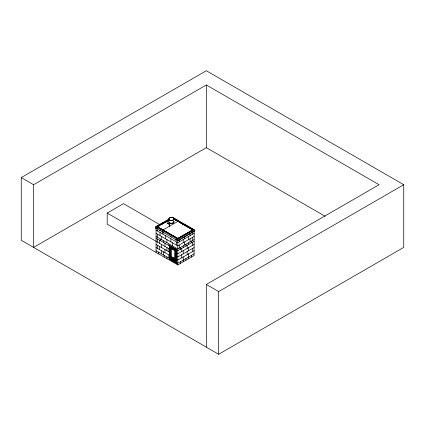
<?xml version="1.0" encoding="UTF-8"?>
<svg xmlns="http://www.w3.org/2000/svg" width="425" height="425" viewBox="0 0 425 425"><rect width="100%" height="100%" fill="white"/><g stroke="black" fill="none" stroke-linecap="round" stroke-linejoin="round"><path stroke-width="0.64" d="M175.615 239.939C175.785 239.689 175.913 240.561 175.53 239.541M166.982 223.029C166.892 222.227 170.011 225.633 169.453 224.172M156.639 228.724C155.534 227.742 157.261 228.958 156.363 228.847M169.989 250.033L169.782 249.916M156.182 228.581L155.8 228.857L156.198 228.438M169.389 224.331L169.692 224.278L169.453 224.597M21.25 177.592L206.332 70.736L403.75 184.716L403.75 247.408L218.668 354.264L21.25 240.284L21.25 177.592L33.591 184.716L206.332 84.984L379.073 184.716L206.332 284.447L206.332 347.14M325.125 216.261L206.332 147.677L33.591 247.408L33.591 184.716M194.198 230.026L194.076 255.542L177.788 264.945L107.196 224.188L107.196 213.074L123.484 203.671L159.71 224.586M171.222 217.786L172.359 217.127L194.321 229.808L194.321 231.237L177.788 240.778L155.826 228.103L155.826 226.674L168.938 219.103M155.948 226.892L163.938 222.275M165.054 221.632L166.18 220.979M167.285 220.347L168.428 219.683M172.481 217.345L171.62 217.701M162.249 223.396L163.375 222.742M158.445 227.476L157.308 226.674L169.017 219.916M157.308 226.817L168.948 220.102M159.837 225.505L157.558 226.822L177.793 238.361L192.599 229.957M161.542 224.517L167.806 220.904M169.203 224.453L169.331 226.509M192.844 229.952L177.788 238.499L157.308 226.674M170.962 234.701L177.788 238.643L180.577 237.033M182.251 236.066L183.924 235.105M185.04 234.457L188.939 232.204M190.055 231.561L191.728 230.594M177.666 239.429L194.321 229.808M193.513 231.561L177.788 240.64L176.072 239.647M169.644 245.751L176.8 249.597L176.556 263.277L169.644 259.287L169.644 245.751L176.8 249.597M169.904 246.601L176.125 249.99L176.125 262.528L175.95 250.091L169.904 246.601L169.904 259.138M194.076 233.314L177.788 242.718L156.071 230.18M170.893 248.312L175.089 250.591L174.962 258.868L170.893 256.519L170.893 248.312L175.089 250.591M194.076 236.449L177.788 245.852L156.071 233.314M174.718 249.523L175.876 250.134L172.545 248.211L173.607 248.88M194.076 239.583L177.788 248.986L156.071 236.449M194.076 241.294L177.788 250.697L176.678 250.054M170.893 256.519L175.089 258.798M170.893 257.656L175.089 259.935L174.962 260.918L170.893 258.57L170.893 257.656L175.089 259.935M194.076 244.428L177.788 253.831L176.8 253.263M169.644 259.287L170.08 259.038L170.08 246.5M170.584 258.745L171.572 258.177L175.408 260.392M194.076 247.562L177.788 256.966L176.8 256.397M194.076 250.697L177.788 260.1L176.8 259.532M175.828 262.129L175.876 250.134M194.076 253.831L177.788 263.234L176.704 262.608M206.332 284.447L218.668 291.571L403.75 184.716M169.888 255.515L169.633 255.707L169.989 255.622L156.071 247.562M172.933 217.743L175.217 219.066M176.359 219.725L180.359 222.036M181.502 222.695L182.649 223.353M183.791 224.012L185.502 225.006M186.649 225.664L190.65 227.975M191.792 228.634L193.502 229.622M176.933 220.198L178.649 221.186M187.218 226.137L188.36 226.796M192.36 229.107L193.502 229.766M173.496 218.641L192.844 229.808M173.448 218.758L192.599 229.813M173.448 218.896L177.793 221.404L162.988 229.957M179.499 222.392L181.209 223.38M182.346 224.039L186.336 226.339M187.473 226.998L189.183 227.981M190.889 228.969L192.031 229.627M167.11 222.817L169.697 224.315M160.151 228.459L166.977 232.401M168.119 233.059L169.825 234.042M155.826 226.674L177.91 239.429M159.502 230.079L160.645 230.738M162.361 231.731L163.503 232.39M170.361 236.348L171.503 237.007M175.509 239.62L175.939 239.87M175.504 239.652L175.939 239.902M171.153 246.776L175.69 249.401M156.071 238.159L170.016 246.208M171.126 246.851L175.69 249.486M171.434 247.568L170.276 246.957L171.387 247.6M107.196 213.074L169.894 249.273M156.071 244.428L169.894 252.407M171.875 257.327L170.808 256.711L170.808 248.242M172.943 257.943L175.084 259.181M172.794 258.639L173.841 259.245M171.445 258.246L173.767 259.532M175.089 260.849L171.015 258.496L171.015 257.587M156.071 250.697L169.894 258.676M176.125 262.528L170.027 259.069L170.027 246.532L176.072 250.022L176.072 262.56M169.894 259.144L176.8 263.133M218.668 291.571L218.668 354.264M206.332 84.984L206.332 147.677M192.594 231.662L192.594 234.17M192.594 237.304L192.594 240.438M192.594 242.149L192.594 245.283M192.594 248.418L192.594 251.552M191.362 241.15L191.362 242.861M191.362 255.398L191.362 257.109M190.129 233.713L190.129 235.593M190.129 238.728L190.129 241.862M188.647 236.449L188.647 239.583M188.647 242.718L188.647 244.428M188.647 247.562L188.647 250.697M188.647 253.831L188.647 258.676M187.165 245.283L187.165 248.418M187.165 251.552L187.165 254.687M185.932 244.285L185.932 245.995M185.932 258.533L185.932 260.243M184.7 236.22L184.7 238.728M184.7 241.862L184.7 244.997M183.218 239.583L183.218 242.718M183.218 245.852L183.218 247.562M183.218 250.697L183.218 253.831M183.218 256.966L183.218 261.811M181.735 248.418L181.735 251.552M181.735 254.687L181.735 257.821M180.625 247.35L180.625 249.061M180.503 247.419L180.503 249.13M180.503 261.667L180.503 263.378M179.27 239.355L179.27 241.862M179.27 244.997L179.27 248.131M177.793 238.361L177.788 238.643M177.788 239.355L177.788 264.945M176.556 249.741L176.556 263.277M176.306 241.862L176.306 244.997M174.962 250.66L174.962 258.868M174.962 260.01L174.962 260.918M172.359 242.718L172.359 245.852M172.359 260.668L172.359 261.811M171.015 248.237L171.015 256.445M170.882 238.728L170.882 241.862M170.707 248.301L170.707 256.764M169.575 224.241L169.575 226.509M168.906 243.86L168.906 245.565M168.906 248.705L168.906 251.839M168.906 254.973L168.906 258.108M166.929 239.583L166.929 242.718M166.929 247.562L166.929 250.697M166.929 256.966L166.929 258.676M165.452 235.593L165.452 238.728M164.958 243.286L164.958 246.42M164.958 249.555L164.958 252.689M164.215 255.398L164.215 257.109M163.476 240.725L163.476 242.431M163.476 251.839L163.476 254.973M162.982 231.662L162.982 234.17M161.5 236.449L161.5 239.583M161.5 244.428L161.5 247.562M161.5 250.697L161.5 253.831M160.762 239.158L160.762 240.863M160.023 232.459L160.023 235.593M159.529 240.152L159.529 243.286M159.529 246.42L159.529 249.555M158.785 252.264L158.785 253.975M157.553 229.782L157.553 231.035M157.553 234.17L157.553 237.304M157.553 239.015L157.553 242.149M157.553 245.283L157.553 248.418M156.071 226.817L156.071 252.407M173.607 221.085A2.582 1.493 0 0 1 171.711 223.311A2.651 1.53 0 0 1 168.81 221.436M168.879 221.446A2.582 1.493 0 0 0 171.711 223.311A2.651 1.53 0 0 0 173.671 221.064M172.04 220.389A2.582 1.493 0 0 0 170.08 220.538A2.651 1.53 0 0 1 172.061 220.352M173.607 222.721A2.582 1.493 0 0 1 172.667 223.263M172.04 223.412A2.582 1.493 0 0 1 170.707 223.412M170.08 223.263A2.582 1.493 0 0 1 169.134 222.721M170.08 220.681A2.582 1.493 0 0 1 172.04 220.532M156.947 228.018L157.319 228.48L156.947 228.018M176.253 239.163L176.625 239.626L176.274 239.11M169.58 247.722L169.984 247.786L169.633 247.669M169.58 257.869L169.989 257.901L169.602 257.837M176.678 249.672L169.772 245.682L169.772 259.218L176.678 263.208L176.678 249.672M170.048 220.309A2.651 1.53 0 0 0 174.027 218.981A2.651 1.53 0 0 0 170.048 217.653A2.651 1.53 0 0 0 170.048 220.309M170.08 220.272A2.582 1.493 0 0 0 173.958 218.981A2.582 1.493 0 0 0 170.08 217.69A2.582 1.493 0 0 0 170.08 220.272"/></g></svg>
